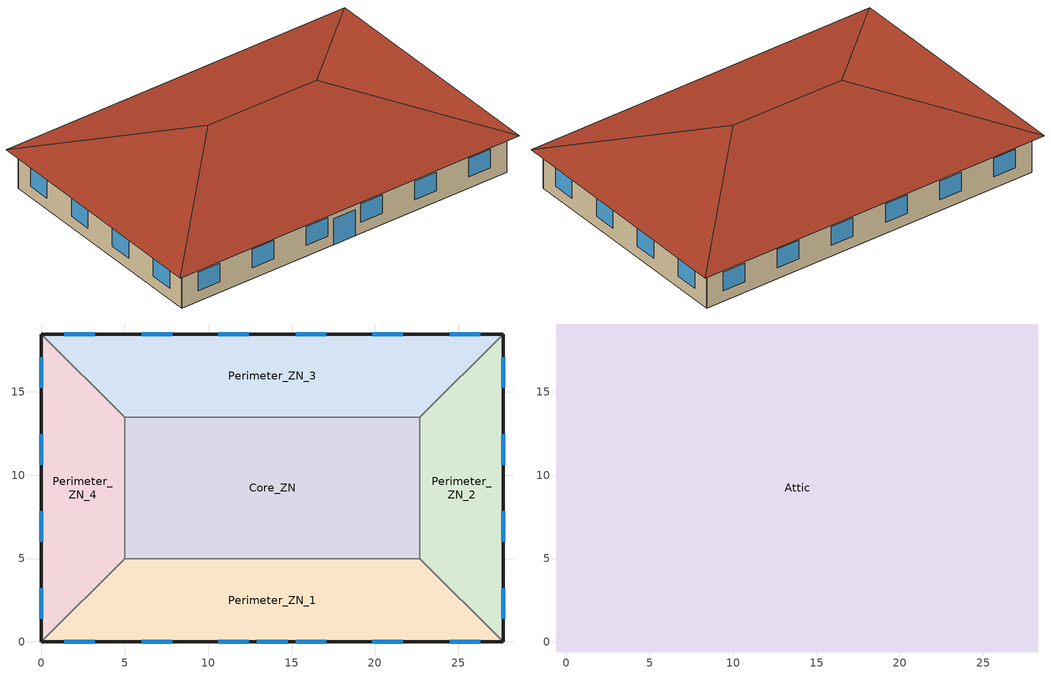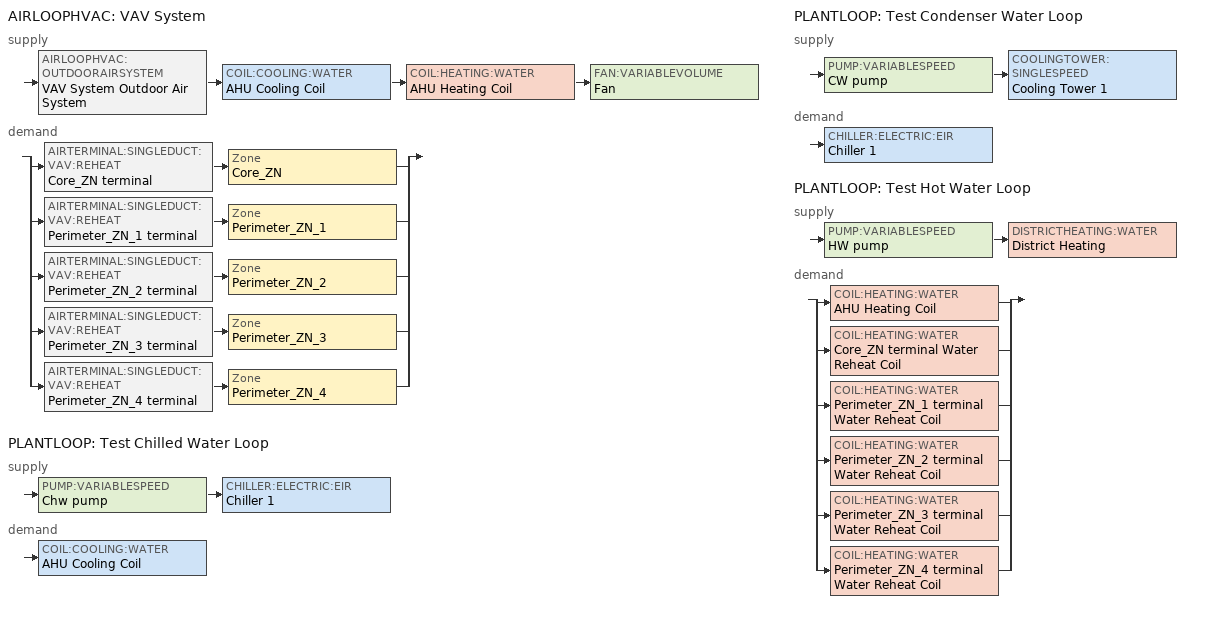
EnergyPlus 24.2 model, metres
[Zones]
Core_ZN
 floor ground (ext-slab): 5,13.46 22.69,13.46 22.69,5 5,5 z0
 wall to Perimeter_ZN_2 (int-walls): 22.69,5 22.69,13.46 z0:3.05
 wall to Perimeter_ZN_3 (int-walls): 22.69,13.46 5,13.46 z0:3.05
 wall to Perimeter_ZN_1 (int-walls): 5,5 22.69,5 z0:3.05
 wall to Perimeter_ZN_4 (int-walls): 5,13.46 5,5 z0:3.05
Perimeter_ZN_1
 floor ground (ext-slab): 27.69,0 0,0 5,5 22.69,5 z0
 wall outside (Mass Non-res Ext Wall): 0,0 27.69,0 z0:3.05
 wall to Perimeter_ZN_2 (int-walls): 27.69,0 22.69,5 z0:3.05
 wall to Perimeter_ZN_4 (int-walls): 5,5 0,0 z0:3.05
 window (Window Non-res Fixed): 1.39,0 3.22,0 / 6.01,0 7.84,0 / 10.62,0 12.45,0 / 15.24,0 17.07,0 / 19.85,0 21.68,0 / 24.47,0 26.3,0 z0.9:2.42; 12.93,0 14.76,0 z0:2.13
Perimeter_ZN_2
 floor ground (ext-slab): 22.69,13.46 27.69,18.46 27.69,0 22.69,5 z0
 wall outside (Mass Non-res Ext Wall): 27.69,0 27.69,18.46 z0:3.05
 wall to Perimeter_ZN_3 (int-walls): 27.69,18.46 22.69,13.46 z0:3.05
 window (Window Non-res Fixed): 27.69,1.39 27.69,3.22 / 27.69,6.01 27.69,7.84 / 27.69,10.62 27.69,12.45 / 27.69,15.24 27.69,17.07 z0.9:2.42
Perimeter_ZN_3
 floor ground (ext-slab): 5,13.46 0,18.46 27.69,18.46 22.69,13.46 z0
 wall outside (Mass Non-res Ext Wall): 27.69,18.46 0,18.46 z0:3.05
 wall to Perimeter_ZN_4 (int-walls): 0,18.46 5,13.46 z0:3.05
 window (Window Non-res Fixed): 26.3,18.46 24.47,18.46 / 21.68,18.46 19.85,18.46 / 17.07,18.46 15.24,18.46 / 12.45,18.46 10.62,18.46 / 7.84,18.46 6.01,18.46 / 3.22,18.46 1.39,18.46 z0.9:2.42
Perimeter_ZN_4
 floor ground (ext-slab): 5,5 0,0 0,18.46 5,13.46 z0
 wall outside (Mass Non-res Ext Wall): 0,18.46 0,0 z0:3.05
 window (Window Non-res Fixed): 0,17.07 0,15.24 / 0,12.45 0,10.62 / 0,7.84 0,6.01 / 0,3.22 0,1.39 z0.9:2.42
Attic
 floor outside (Attic Non-res Floor): 28.29,19.06 28.29,-0.6 27.69,0 27.69,18.46 z3.05; -0.6,19.06 28.29,19.06 27.69,18.46 0,18.46 z3.05; 0,0 27.69,0 28.29,-0.6 -0.6,-0.6 z3.05; -0.6,19.06 0,18.46 0,0 -0.6,-0.6 z3.05
 floor to Core_ZN (Attic Non-res Floor): 5,13.46 22.69,13.46 22.69,5 5,5 z3.05
 floor to Perimeter_ZN_2 (Attic Non-res Floor): 22.69,5 22.69,13.46 27.69,18.46 27.69,0 z3.05
 floor to Perimeter_ZN_3 (Attic Non-res Floor): 0,18.46 27.69,18.46 22.69,13.46 5,13.46 z3.05
 floor to Perimeter_ZN_1 (Attic Non-res Floor): 0,0 5,5 22.69,5 27.69,0 z3.05
 floor to Perimeter_ZN_4 (Attic Non-res Floor): 5,13.46 5,5 0,0 0,18.46 z3.05
 roof outside (Attic Non-res Roof): 28.29,-0.6,3.05 28.29,19.06,3.05 18.46,9.23,6.33; 28.29,19.06,3.05 -0.6,19.06,3.05 9.23,9.23,6.33 18.46,9.23,6.33; -0.6,-0.6,3.05 28.29,-0.6,3.05 18.46,9.23,6.33 9.23,9.23,6.33; -0.6,19.06,3.05 -0.6,-0.6,3.05 9.23,9.23,6.33
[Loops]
AIRLOOPHVAC 'VAV System'
 supply: AIRLOOPHVAC:OUTDOORAIRSYSTEM 'VAV System Outdoor Air System' > COIL:COOLING:WATER 'AHU Cooling Coil' > COIL:HEATING:WATER 'AHU Heating Coil' > FAN:VARIABLEVOLUME 'Fan'
 demand: split
  | AIRTERMINAL:SINGLEDUCT:VAV:REHEAT 'Core_ZN terminal' > Zone 'Core_ZN'
  | AIRTERMINAL:SINGLEDUCT:VAV:REHEAT 'Perimeter_ZN_1 terminal' > Zone 'Perimeter_ZN_1'
  | AIRTERMINAL:SINGLEDUCT:VAV:REHEAT 'Perimeter_ZN_2 terminal' > Zone 'Perimeter_ZN_2'
  | AIRTERMINAL:SINGLEDUCT:VAV:REHEAT 'Perimeter_ZN_3 terminal' > Zone 'Perimeter_ZN_3'
  | AIRTERMINAL:SINGLEDUCT:VAV:REHEAT 'Perimeter_ZN_4 terminal' > Zone 'Perimeter_ZN_4'
PLANTLOOP 'Test Chilled Water Loop'
 supply: PUMP:VARIABLESPEED 'Chw pump' > CHILLER:ELECTRIC:EIR 'Chiller 1'
 demand: COIL:COOLING:WATER 'AHU Cooling Coil'
PLANTLOOP 'Test Condenser Water Loop'
 supply: PUMP:VARIABLESPEED 'CW pump' > COOLINGTOWER:SINGLESPEED 'Cooling Tower 1'
 demand: CHILLER:ELECTRIC:EIR 'Chiller 1'
PLANTLOOP 'Test Hot Water Loop'
 supply: PUMP:VARIABLESPEED 'HW pump' > DISTRICTHEATING:WATER 'District Heating'
 demand: split
  | COIL:HEATING:WATER 'AHU Heating Coil'
  | COIL:HEATING:WATER 'Core_ZN terminal Water Reheat Coil'
  | COIL:HEATING:WATER 'Perimeter_ZN_1 terminal Water Reheat Coil'
  | COIL:HEATING:WATER 'Perimeter_ZN_2 terminal Water Reheat Coil'
  | COIL:HEATING:WATER 'Perimeter_ZN_3 terminal Water Reheat Coil'
  | COIL:HEATING:WATER 'Perimeter_ZN_4 terminal Water Reheat Coil'
[Building]
Ref Bldg Small Office New2004_v1.3_5.0: North Axis=0; Terrain=City; Loads Convergence Tolerance Value=0.04; Temperature Convergence Tolerance Value=0.2; Solar Distribution=FullInteriorAndExterior; Maximum Number of Warmup Days=25; Minimum Number of Warmup Days=6
[Site:Location]
USA IL-CHICAGO-OHARE: Latitude=41.77; Longitude=-87.75; Time Zone=-6; Elevation=190
[SizingPeriod:DesignDay] Day of Month=21; Humidity Condition Type=Wetbulb; Barometric Pressure=99063; Rain Indicator=No; Snow Indicator=No; Daylight Saving Time Indicator=No; Solar Model Indicator=ASHRAEClearSky
Name | Month | Day Type | Maximum DryBulb Temperature | Daily DryBulb Temperature Range | Wetbulb or DewPoint at Maximum DryBulb | Wind Speed | Wind Direction | Sky Clearness
CHICAGO Ann Htg 99.6% Condns DB | 1 | WinterDesignDay | -20.6 | 0 | -20.6 | 4.9 | 270 | 0
CHICAGO Ann Clg .4% Condns WB=>MDB | 7 | SummerDesignDay | 31.2 | 10.7 | 25.5 | 5.3 | 230 | 1
[Site:GroundTemperature:BuildingSurface]
19.527, 19.502, 19.536, 19.598, 20.002, 21.64, 22.225, 22.375, 21.449, 20.121, 19.802, 19.633
[Site:WaterMainsTemperature]
Calculation Method=CORRELATION; Annual Average Outdoor Air Temperature=9.69; Maximum Difference In Monthly Average Outdoor Air Temperatures=28.1
[Material] Thermal Absorptance=0.9
Name | Roughness | Thickness | Conductivity | Density | Specific Heat | Solar Absorptance | Visible Absorptance
Mass NonRes Wall Insulation | MediumRough | 0.0495495 | 0.049 | 265 | 836.8 | 0.7 | 0.7
AtticFloor NonRes Insulation | MediumRough | 0.236805 | 0.049 | 265 | 836.8 | 0.7 | 0.7
Std Wood 6inch | MediumSmooth | 0.15 | 0.12 | 540 | 1210 | 0.7 | 0.7
1/2IN Gypsum | Smooth | 0.0127 | 0.16 | 784.9 | 830 | 0.92 | 0.92
1IN Stucco | Smooth | 0.0253 | 0.6918 | 1858 | 837 | 0.92 | 0.92
8IN CONCRETE HW | Rough | 0.2032 | 1.311 | 2240 | 836.8 | 0.7 | 0.7
HW CONCRETE | Rough | 0.1016 | 1.311 | 2240 | 836.8 | 0.7 | 0.7
Roof Membrane | VeryRough | 0.0095 | 0.16 | 1121.29 | 1460 | 0.7 | 0.7
Metal Decking | MediumSmooth | 0.0015 | 45.006 | 7680 | 418.4 | 0.7 | 0.3
[Material:NoMass]
CP02 CARPET PAD: Roughness=VeryRough; Thermal Resistance=0.2165; Thermal Absorptance=0.9; Solar Absorptance=0.7; Visible Absorptance=0.8
[WindowMaterial:SimpleGlazingSystem]
NonRes Fixed Assembly Window: UFactor=3.23646; Solar Heat Gain Coefficient=0.39
[Construction]
Mass Non-res Ext Wall: 1IN Stucco, 8IN Concrete HW, Mass NonRes Wall Insulation, 1/2IN Gypsum
Attic Non-res Floor: 1/2IN Gypsum, AtticFloor NonRes Insulation, 1/2IN Gypsum
Attic Non-res Roof: Roof Membrane, Metal Decking
ext-slab: HW CONCRETE, CP02 CARPET PAD
int-walls: 1/2IN Gypsum, 1/2IN Gypsum
Window Non-res Fixed: NonRes Fixed Assembly Window
InteriorFurnishings: Std Wood 6inch
[Zone] Type=1; Multiplier=1; Floor Area=autocalculate
Name | Part of Total Floor Area
Attic | No
Core_ZN; Perimeter_ZN_1; Perimeter_ZN_2; Perimeter_ZN_3; Perimeter_ZN_4 | Yes
[InternalMass] Construction=InteriorFurnishings
Name | Zone or ZoneList | Surface Area
Core_ZN Internal Mass | Core_ZN | 299.3148
Perimeter_ZN_1 Internal Mass | Perimeter_ZN_1 | 226.9
Perimeter_ZN_2 Internal Mass | Perimeter_ZN_2 | 134.6
Perimeter_ZN_3 Internal Mass | Perimeter_ZN_3 | 226.9
Perimeter_ZN_4 Internal Mass | Perimeter_ZN_4 | 134.6
[People] Number of People Schedule=BLDG_OCC_SCH; Number of People Calculation Method=Area/Person; Floor Area per Person=18.58; Fraction Radiant=0.3; Sensible Heat Fraction=AUTOCALCULATE; Activity Level Schedule=ACTIVITY_SCH; Enable ASHRAE 55 Comfort Warnings=No; Mean Radiant Temperature Calculation Type=EnclosureAveraged; Work Efficiency Schedule=WORK_EFF_SCH; Clothing Insulation Calculation Method=ClothingInsulationSchedule; Clothing Insulation Schedule=CLOTHING_SCH; Air Velocity Schedule=AIR_VELO_SCH; Thermal Comfort Model 1 Type=FANGER
Name | Zone or ZoneList or Space or SpaceList
Core_ZN People | Core_ZN
Perimeter_ZN_1 People | Perimeter_ZN_1
Perimeter_ZN_2 People | Perimeter_ZN_2
Perimeter_ZN_3 People | Perimeter_ZN_3
Perimeter_ZN_4 People | Perimeter_ZN_4
[Lights] Schedule=BLDG_LIGHT_SCH; Design Level Calculation Method=Watts/Area; Watts per Floor Area=10.76; Return Air Fraction=0; Fraction Radiant=0.7; Fraction Visible=0.2; Fraction Replaceable=1; EndUse Subcategory=General; Return Air Fraction Calculated from Plenum Temperature=No
Name | Zone or ZoneList or Space or SpaceList
Core_ZN_Lights | Core_ZN
Perimeter_ZN_1_Lights | Perimeter_ZN_1
Perimeter_ZN_2_Lights | Perimeter_ZN_2
Perimeter_ZN_3_Lights | Perimeter_ZN_3
Perimeter_ZN_4_Lights | Perimeter_ZN_4
[ElectricEquipment] Schedule=BLDG_EQUIP_SCH; Design Level Calculation Method=Watts/Area; Watts per Floor Area=10.76; Fraction Latent=0; Fraction Radiant=0.5; Fraction Lost=0; EndUse Subcategory=MiscPlug
Name | Zone or ZoneList or Space or SpaceList
Core_ZN_MiscPlug_Equip | Core_ZN
Perimeter_ZN_1_MiscPlug_Equip | Perimeter_ZN_1
Perimeter_ZN_2_MiscPlug_Equip | Perimeter_ZN_2
Perimeter_ZN_3_MiscPlug_Equip | Perimeter_ZN_3
Perimeter_ZN_4_MiscPlug_Equip | Perimeter_ZN_4
[ZoneInfiltration:DesignFlowRate] Constant Term Coefficient=1; Temperature Term Coefficient=0; Velocity Term Coefficient=0; Velocity Squared Term Coefficient=0
Name | Zone or ZoneList or Space or SpaceList | Schedule | Design Flow Rate Calculation Method | Air Changes per Hour | Flow Rate per Exterior Surface Area
Core_ZN_Infiltration | Core_ZN | INFIL_QUARTER_ON_SCH | AirChanges/Hour | 0.36
Perimeter_ZN_1_Infiltration | Perimeter_ZN_1 | INFIL_QUARTER_ON_SCH | Flow/ExteriorArea |  | 0.000302
Perimeter_ZN_2_Infiltration | Perimeter_ZN_2 | INFIL_QUARTER_ON_SCH | Flow/ExteriorArea |  | 0.000302
Perimeter_ZN_3_Infiltration | Perimeter_ZN_3 | INFIL_QUARTER_ON_SCH | Flow/ExteriorArea |  | 0.000302
Perimeter_ZN_4_Infiltration | Perimeter_ZN_4 | INFIL_QUARTER_ON_SCH | Flow/ExteriorArea |  | 0.000302
Attic_Infiltration | Attic | ALWAYS_ON | AirChanges/Hour | 1
[Exterior:Lights]
Exterior Facade Lighting: Schedule=ALWAYS_ON; Design Level=2303; Control Option=AstronomicalClock; EndUse Subcategory=Exterior Facade Lighting
[DesignSpecification:OutdoorAir] Outdoor Air Method=Flow/Person; Outdoor Air Flow per Person=0.01
SZ DSOA Core_ZN; SZ DSOA Perimeter_ZN_1; SZ DSOA Perimeter_ZN_2; SZ DSOA Perimeter_ZN_3; SZ DSOA Perimeter_ZN_4
[Sizing:Zone] Zone Cooling Design Supply Air Temperature Input Method=SupplyAirTemperature; Zone Heating Design Supply Air Temperature Input Method=SupplyAirTemperature; Zone Heating Design Supply Air Temperature=40; Zone Cooling Design Supply Air Humidity Ratio=0.0085; Zone Heating Design Supply Air Humidity Ratio=0.008; Cooling Design Air Flow Method=DesignDay; Heating Design Air Flow Method=DesignDay; Account for Dedicated Outdoor Air System=No; Dedicated Outdoor Air System Control Strategy=NeutralSupplyAir; Dedicated Outdoor Air Low Setpoint Temperature for Design=autosize; Dedicated Outdoor Air High Setpoint Temperature for Design=autosize
Name | Zone Cooling Design Supply Air Temperature | Design Specification Outdoor Air Object
Core_ZN | 14 | SZ DSOA Core_ZN
Perimeter_ZN_1 | 13.9 | SZ DSOA Perimeter_ZN_1
Perimeter_ZN_2 | 14 | SZ DSOA Perimeter_ZN_2
Perimeter_ZN_3 | 13.9 | SZ DSOA Perimeter_ZN_3
Perimeter_ZN_4 | 14 | SZ DSOA Perimeter_ZN_4
[SIZING:SYSTEM]
VAV System: Type of Load to Size On=Total; Design Outdoor Air Flow Rate=Autosize; Central Heating Maximum System Air Flow Ratio=Autosize; Preheat Design Temperature=7; Preheat Design Humidity Ratio=0.008; Precool Design Temperature=12.8; Precool Design Humidity Ratio=0.008; Central Cooling Design Supply Air Temperature=12.8; Central Heating Design Supply Air Temperature=12.8; Type of Zone Sum to Use=NonCoincident; 100 Outdoor Air in Cooling=No; 100 Outdoor Air in Heating=No; Central Cooling Design Supply Air Humidity Ratio=0.0085; Central Heating Design Supply Air Humidity Ratio=0.008; Cooling Supply Air Flow Rate Method=DesignDay; Cooling Supply Air Flow Rate=0; Cooling Supply Air Flow Rate Per Floor Area=0.00996765; Cooling Fraction of Autosized Cooling Supply Air Flow Rate=1; Cooling Supply Air Flow Rate Per Unit Cooling Capacity=3.94755e-05; Heating Supply Air Flow Rate Method=DesignDay; Heating Supply Air Flow Rate=0; Heating Supply Air Flow Rate Per Floor Area=0.00996765; Heating Fraction of Autosized Heating Supply Air Flow Rate=1; Heating Fraction of Autosized Cooling Supply Air Flow Rate=1; Heating Supply Air Flow Rate Per Unit Heating Capacity=3.15882e-05; System Outdoor Air Method=ZoneSum; Zone Maximum Outdoor Air Fraction=1; Cooling Design Capacity Method=CoolingDesignCapacity; Cooling Design Capacity=Autosize; Cooling Design Capacity Per Floor Area=234.7; Fraction of Autosized Cooling Design Capacity=1; Heating Design Capacity Method=HeatingDesignCapacity; Heating Design Capacity=Autosize; Heating Design Capacity Per Floor Area=157; Fraction of Autosized Heating Design Capacity=1; Central Cooling Capacity Control Method=OnOff; Occupant Diversity=autosize
[SIZING:PLANT] Sizing Option=NonCoincident; Zone Timesteps in Averaging Window=1; Coincident Sizing Factor Mode=None
Name | Loop Type | Design Loop Exit Temperature | Loop Design Temperature Difference
Test Chilled Water Loop | Cooling | 7 | 6
Test Condenser Water Loop | Condenser | 30 | 15
Test Hot Water Loop | Heating | 50 | 50
[ZoneControl:Thermostat] Control Type Schedule=Dual Zone Control Type Sched
Name | Zone or ZoneList | Control 1
Core_ZN Thermostat | Core_ZN | Core_ZN DualSPSched
Perimeter_ZN_1 Thermostat | Perimeter_ZN_1 | Perimeter_ZN_1 DualSPSched
Perimeter_ZN_2 Thermostat | Perimeter_ZN_2 | Perimeter_ZN_2 DualSPSched
Perimeter_ZN_3 Thermostat | Perimeter_ZN_3 | Perimeter_ZN_3 DualSPSched
Perimeter_ZN_4 Thermostat | Perimeter_ZN_4 | Perimeter_ZN_4 DualSPSched
[ThermostatSetpoint:DualSetpoint] Heating Setpoint Temperature Schedule=HTGSETP_SCH; Cooling Setpoint Temperature Schedule=CLGSETP_SCH
Core_ZN DualSPSched; Perimeter_ZN_1 DualSPSched; Perimeter_ZN_2 DualSPSched; Perimeter_ZN_3 DualSPSched; Perimeter_ZN_4 DualSPSched
[AIRTERMINAL:SINGLEDUCT:VAV:REHEAT] Availability Schedule=Always On Discrete hvac_library; Maximum Air Flow Rate=Autosize; Zone Minimum Air Flow Input Method=Constant; Constant Minimum Air Flow Fraction=0.3; Fixed Minimum Air Flow Rate=autosize; Maximum Hot Water or Steam Flow Rate=Autosize; Minimum Hot Water or Steam Flow Rate=0; Convergence Tolerance=0.001; Damper Heating Action=Normal; Maximum Flow per Zone Floor Area During Reheat=Autosize; Maximum Flow Fraction During Reheat=autosize; Maximum Reheat Air Temperature=35
Name | Reheat Coil
Core_ZN terminal | Core_ZN terminal Water Reheat Coil
Perimeter_ZN_1 terminal | Perimeter_ZN_1 terminal Water Reheat Coil
Perimeter_ZN_2 terminal | Perimeter_ZN_2 terminal Water Reheat Coil
Perimeter_ZN_3 terminal | Perimeter_ZN_3 terminal Water Reheat Coil
Perimeter_ZN_4 terminal | Perimeter_ZN_4 terminal Water Reheat Coil
[Zone equipment]
Core_ZN: Core_ZN terminal
Perimeter_ZN_1: Perimeter_ZN_1 terminal
Perimeter_ZN_2: Perimeter_ZN_2 terminal
Perimeter_ZN_3: Perimeter_ZN_3 terminal
Perimeter_ZN_4: Perimeter_ZN_4 terminal
[FAN:VARIABLEVOLUME]
Fan: Availability Schedule=Always On Discrete hvac_library; Fan Total Efficiency=0.6; Pressure Rise=500; Maximum Flow Rate=AutoSize; Fan Power Minimum Flow Rate Input Method=FixedFlowRate; Fan Power Minimum Flow Fraction=0; Fan Power Minimum Air Flow Rate=0; Motor Efficiency=0.93; Motor In Airstream Fraction=1; Fan Power Coefficient 1=0.0013; Fan Power Coefficient 2=0.147; Fan Power Coefficient 3=0.9506; Fan Power Coefficient 4=-0.0998; Fan Power Coefficient 5=0; EndUse Subcategory=General
[COIL:COOLING:WATER]
AHU Cooling Coil: Availability Schedule=Always On Discrete hvac_library; Design Water Flow Rate=Autosize; Design Air Flow Rate=Autosize; Design Inlet Water Temperature=Autosize; Design Inlet Air Temperature=Autosize; Design Outlet Air Temperature=Autosize; Design Inlet Air Humidity Ratio=Autosize; Design Outlet Air Humidity Ratio=Autosize; Type of Analysis=SimpleAnalysis; Heat Exchanger Configuration=CrossFlow
[COIL:HEATING:WATER] Availability Schedule=Always On Discrete hvac_library; UFactor Times Area Value=Autosize; Maximum Water Flow Rate=Autosize; Performance Input Method=UFactorTimesAreaAndDesignWaterFlowRate; Rated Capacity=Autosize; Rated Inlet Water Temperature=60; Rated Inlet Air Temperature=16.6; Rated Outlet Water Temperature=40; Rated Outlet Air Temperature=32.2; Rated Ratio for Air and Water Convection=0.5; Design Water Temperature Difference=20
AHU Heating Coil; Core_ZN terminal Water Reheat Coil; Perimeter_ZN_1 terminal Water Reheat Coil; Perimeter_ZN_2 terminal Water Reheat Coil; Perimeter_ZN_3 terminal Water Reheat Coil; Perimeter_ZN_4 terminal Water Reheat Coil
[CONTROLLER:WATERCOIL] Control Variable=Temperature; Actuator Variable=Flow; Controller Convergence Tolerance=autosize; Maximum Actuated Flow=autosize; Minimum Actuated Flow=0
Name | Action
AHU Cooling Coil Controller | Reverse
AHU Heating Coil Controller | Normal
[CONTROLLER:OUTDOORAIR]
VAV System Outdoor Air System Controller: Minimum Outdoor Air Flow Rate=0; Maximum Outdoor Air Flow Rate=Autosize; Economizer Control Type=NoEconomizer; Economizer Control Action Type=ModulateFlow; Economizer Maximum Limit DryBulb Temperature=28; Economizer Maximum Limit Enthalpy=64000; Economizer Minimum Limit DryBulb Temperature=-100; Lockout Type=NoLockout; Minimum Limit Type=FixedMinimum; High Humidity Control=No; High Humidity Outdoor Air Flow Ratio=1; Control High Indoor Humidity Based on Outdoor Humidity Ratio=Yes; Heat Recovery Bypass Control Type=BypassWhenWithinEconomizerLimits; Economizer Operation Staging=InterlockedWithMechanicalCooling
[AIRLOOPHVAC]
VAV System: Design Supply Air Flow Rate=AutoSize; Design Return Air Flow Fraction of Supply Air Flow=1
[PUMP:VARIABLESPEED] Design Maximum Flow Rate=Autosize; Design Pump Head=179352; Design Power Consumption=Autosize; Motor Efficiency=0.9; Fraction of Motor Inefficiencies to Fluid Stream=0; Coefficient 1 of the Part Load Performance Curve=0.103; Coefficient 2 of the Part Load Performance Curve=-0.04; Coefficient 3 of the Part Load Performance Curve=0.767; Coefficient 4 of the Part Load Performance Curve=0.1679; Design Minimum Flow Rate=0; Pump Control Type=Intermittent; Skin Loss Radiative Fraction=0.5; Design Power Sizing Method=PowerPerFlowPerPressure; Design Electric Power per Unit Flow Rate=348701.1; Design Shaft Power per Unit Flow Rate per Unit Head=1.28205; Design Minimum Flow Rate Fraction=0; EndUse Subcategory=General
Chw pump; CW pump; HW pump
[CHILLER:ELECTRIC:EIR]
Chiller 1: Reference Capacity=Autosize; Reference COP=5.5; Reference Leaving Chilled Water Temperature=6; Reference Entering Condenser Fluid Temperature=29; Reference Chilled Water Flow Rate=Autosize; Reference Condenser Fluid Flow Rate=Autosize; Cooling Capacity Function of Temperature Curve=Chiller 1 CoolingCapTempCurve_ASHRAE90.1; Electric Input to Cooling Output Ratio Function of Temperature Curve=Chiller 1 CoolingEIRRatioTempCurve_ASHRAE90.1; Electric Input to Cooling Output Ratio Function of Part Load Ratio Curve=Chiller 1 CoolingEIRRatioPLRCurve_ASHRAE90.1; Minimum Part Load Ratio=0.1; Maximum Part Load Ratio=1; Optimum Part Load Ratio=1; Minimum Unloading Ratio=0.2; Condenser Type=WaterCooled; Condenser Fan Power Ratio=0; Fraction of Compressor Electric Consumption Rejected by Condenser=1; Leaving Chilled Water Lower Temperature Limit=2; Chiller Flow Mode=NotModulated; Design Heat Recovery Water Flow Rate=0; Sizing Factor=1; Basin Heater Capacity=0; Basin Heater Setpoint Temperature=10; Condenser Heat Recovery Relative Capacity Fraction=1; EndUse Subcategory=General; Condenser Flow Control=ConstantFlow; Thermosiphon Minimum Temperature Difference=0
[DISTRICTHEATING:WATER]
District Heating: Nominal Capacity=Autosize
[COOLINGTOWER:SINGLESPEED]
Cooling Tower 1: Design Water Flow Rate=Autosize; Design Air Flow Rate=Autosize; Design Fan Power=Autosize; Design UFactor Times Area Value=Autosize; Free Convection Regime Air Flow Rate=Autosize; Free Convection Regime Air Flow Rate Sizing Factor=0.1; Free Convection Regime UFactor Times Area Value=Autosize; Free Convection UFactor Times Area Value Sizing Factor=0.1; Performance Input Method=UFactorTimesAreaAndDesignWaterFlowRate; Heat Rejection Capacity and Nominal Capacity Sizing Ratio=1.25; Free Convection Capacity=0; Free Convection Nominal Capacity Sizing Factor=0.1; Design Inlet Air DryBulb Temperature=35; Design Inlet Air WetBulb Temperature=25.6; Design Approach Temperature=Autosize; Design Range Temperature=Autosize; Basin Heater Capacity=0; Basin Heater Setpoint Temperature=2; Evaporation Loss Mode=LossFactor; Evaporation Loss Factor=0.2; Drift Loss Percent=0.008; Blowdown Calculation Mode=ConcentrationRatio; Blowdown Concentration Ratio=3; Capacity Control=FanCycling; Number of Cells=1; Cell Control=MinimalCell; Cell Minimum Water Flow Rate Fraction=0.33; Cell Maximum Water Flow Rate Fraction=2.5; Sizing Factor=1; EndUse Subcategory=General
[PLANTLOOP] Fluid Type=Water; Maximum Loop Temperature=100; Minimum Loop Temperature=0; Maximum Loop Flow Rate=Autosize; Minimum Loop Flow Rate=0; Plant Loop Volume=Autocalculate; Load Distribution Scheme=Optimal; Plant Loop Demand Calculation Scheme=SingleSetpoint; Common Pipe Simulation=None; Pressure Simulation Type=None; Loop Circulation Time=2
Name | Plant Equipment Operation Scheme
Test Chilled Water Loop | Test Chilled Water Loop Operation Schemes
Test Condenser Water Loop | Test Condenser Water Loop Operation Schemes
Test Hot Water Loop | Test Hot Water Loop Operation Schemes
[PLANTEQUIPMENTLIST]
Test Chilled Water Loop Equipment List: Chiller 1
Test Condenser Water Loop Equipment List: Cooling Tower 1
Test Hot Water Loop Equipment List: District Heating
[PLANTEQUIPMENTOPERATION:COOLINGLOAD] Load Range 1 Lower Limit=0; Load Range 1 Upper Limit=1000000000
Name | Range 1 Equipment List
Test Chilled Water Loop Cooling Operation Scheme | Test Chilled Water Loop Equipment List
Test Condenser Water Loop Cooling Operation Scheme | Test Condenser Water Loop Equipment List
[PLANTEQUIPMENTOPERATION:HEATINGLOAD]
Test Hot Water Loop Heating Operation Scheme: Load Range 1 Lower Limit=0; Load Range 1 Upper Limit=1000000000; Range 1 Equipment List=Test Hot Water Loop Equipment List
[PLANTEQUIPMENTOPERATIONSCHEMES] Control Scheme 1 Schedule=Always On Discrete
Name | Control Scheme 1
Test Chilled Water Loop Operation Schemes | Test Chilled Water Loop Cooling Operation Scheme
Test Condenser Water Loop Operation Schemes | Test Condenser Water Loop Cooling Operation Scheme
Test Hot Water Loop Operation Schemes | Test Hot Water Loop Heating Operation Scheme
[AVAILABILITYMANAGER:SCHEDULED]
VAV System Availability Manager: Schedule=Always On Discrete
[SETPOINTMANAGER:SCHEDULED] Control Variable=Temperature
Name | Schedule | Setpoint Node or NodeList
AHU Setpoint Manager | AHU Setpoint Manager | VAV System Supply Outlet Node
Chilled Water Temperature | Chilled Water Temperature | Test Chilled Water Loop Supply Outlet
Hot Water Temperature | Hot Water Temperature | Test Hot Water Loop Supply Outlet
[SETPOINTMANAGER:MIXEDAIR] Control Variable=Temperature
Name | Setpoint Node or NodeList
VAV System Outdoor Air System Controller mixed_air SPM | VAV System Outdoor Air System Controller mixed_air
AHU Cooling Coil_air_outlet SPM | AHU Cooling Coil_air_outlet
Fan air inlet SPM | Fan air inlet
[SETPOINTMANAGER:FOLLOWOUTDOORAIRTEMPERATURE]
Condenser Water Temperature: Control Variable=Temperature; Reference Temperature Type=OutdoorAirWetBulb; Offset Temperature Difference=2.77778; Maximum Setpoint Temperature=32.2222; Minimum Setpoint Temperature=21.1111; Setpoint Node or NodeList=Test Condenser Water Loop Supply Outlet
[SCHEDULE:DAY:INTERVAL]
AHU Setpoint Manager Day Schedule: No, 24:00, 12.8
Chilled Water Temperature Day Schedule: No, 24:00, 7
Hot Water Temperature Day Schedule: No, 24:00, 60
[SCHEDULE:WEEK:DAILY]
AHU Setpoint Manager Week Schedule: AHU Setpoint Manager Day Schedule, AHU Setpoint Manager Day Schedule, AHU Setpoint Manager Day Schedule, AHU Setpoint Manager Day Schedule, AHU Setpoint Manager Day Schedule, AHU Setpoint Manager Day Schedule, AHU Setpoint Manager Day Schedule, AHU Setpoint Manager Day Schedule, AHU Setpoint Manager Day Schedule, AHU Setpoint Manager Day Schedule, AHU Setpoint Manager Day Schedule, AHU Setpoint Manager Day Schedule
Chilled Water Temperature Week Schedule: Chilled Water Temperature Day Schedule, Chilled Water Temperature Day Schedule, Chilled Water Temperature Day Schedule, Chilled Water Temperature Day Schedule, Chilled Water Temperature Day Schedule, Chilled Water Temperature Day Schedule, Chilled Water Temperature Day Schedule, Chilled Water Temperature Day Schedule, Chilled Water Temperature Day Schedule, Chilled Water Temperature Day Schedule, Chilled Water Temperature Day Schedule, Chilled Water Temperature Day Schedule
Hot Water Temperature Week Schedule: Hot Water Temperature Day Schedule, Hot Water Temperature Day Schedule, Hot Water Temperature Day Schedule, Hot Water Temperature Day Schedule, Hot Water Temperature Day Schedule, Hot Water Temperature Day Schedule, Hot Water Temperature Day Schedule, Hot Water Temperature Day Schedule, Hot Water Temperature Day Schedule, Hot Water Temperature Day Schedule, Hot Water Temperature Day Schedule, Hot Water Temperature Day Schedule
[SCHEDULE:YEAR]
AHU Setpoint Manager: AHU Setpoint Manager Week Schedule, 1, 1, 12, 31
Chilled Water Temperature: Chilled Water Temperature Week Schedule, 1, 1, 12, 31
Hot Water Temperature: Hot Water Temperature Week Schedule, 1, 1, 12, 31
[Schedule:Compact]
ALWAYS_ON: Through: 12/31, For: AllDays, Until: 24:00, 1
INFIL_QUARTER_ON_SCH: Through: 12/31, For: Weekdays SummerDesignDay, Until: 06:00, 1, Until: 22:00, 0.25, Until: 24:00, 1, For: Saturday WinterDesignDay, Until: 06:00, 1, Until: 18:00, 0.25, Until: 24:00, 1, For: Sunday Holidays AllOtherDays, Until: 24:00, 1
BLDG_OCC_SCH: Through: 12/31, For: SummerDesignDay, Until: 06:00, 0, Until: 22:00, 1, Until: 24:00, 0.05, For: Weekdays, Until: 06:00, 0, Until: 07:00, 0.1, Until: 08:00, 0.2, Until: 12:00, 0.95, Until: 13:00, 0.5, Until: 17:00, 0.95, Until: 18:00, 0.3, Until: 20:00, 0.1, Until: 24:00, 0.05, For: Saturday, Until: 06:00, 0, Until: 08:00, 0.1, Until: 12:00, 0.3, Until: 17:00, 0.1, Until: 24:00, 0, For: AllOtherDays, Until: 24:00, 0
BLDG_LIGHT_SCH: Through: 12/31, For: Weekdays, Until: 05:00, 0.05, Until: 07:00, 0.1, Until: 08:00, 0.3, Until: 17:00, 0.9, Until: 18:00, 0.5, Until: 20:00, 0.3, Until: 22:00, 0.2, Until: 23:00, 0.1, Until: 24:00, 0.05, For: Saturday, Until: 06:00, 0.05, Until: 08:00, 0.1, Until: 12:00, 0.3, Until: 17:00, 0.15, Until: 24:00, 0.05, For: SummerDesignDay, Until: 24:00, 1, For: WinterDesignDay, Until: 24:00, 0, For: AllOtherDays, Until: 24:00, 0.05
BLDG_EQUIP_SCH: Through: 12/31, For: Weekdays, Until: 08:00, 0.4, Until: 12:00, 0.9, Until: 13:00, 0.8, Until: 17:00, 0.9, Until: 18:00, 0.5, Until: 24:00, 0.4, For: Saturday, Until: 06:00, 0.3, Until: 08:00, 0.4, Until: 12:00, 0.5, Until: 17:00, 0.35, Until: 24:00, 0.3, For: SummerDesignDay, Until: 24:00, 1, For: WinterDesignDay, Until: 24:00, 0, For: AllOtherDays, Until: 24:00, 0.3
ACTIVITY_SCH: Through: 12/31, For: AllDays, Until: 24:00, 120
WORK_EFF_SCH: Through: 12/31, For: AllDays, Until: 24:00, 0
AIR_VELO_SCH: Through: 12/31, For: AllDays, Until: 24:00, 0.2
CLOTHING_SCH: Through: 04/30, For: AllDays, Until: 24:00, 1, Through: 09/30, For: AllDays, Until: 24:00, 0.5, Through: 12/31, For: AllDays, Until: 24:00, 1
CLGSETP_SCH: Through: 12/31, For: Weekdays SummerDesignDay, Until: 06:00, 26.7, Until: 22:00, 24, Until: 24:00, 26.7, For: Saturday, Until: 06:00, 26.7, Until: 18:00, 24, Until: 24:00, 26.7, For: AllOtherDays, Until: 24:00, 26.7
HTGSETP_SCH: Through: 12/31, For: Weekdays, Until: 06:00, 15.6, Until: 22:00, 21, Until: 24:00, 15.6, For: Saturday, Until: 06:00, 15.6, Until: 18:00, 21, Until: 24:00, 15.6, For: WinterDesignDay, Until: 24:00, 21, For: AllOtherDays, Until: 24:00, 15.6
Dual Zone Control Type Sched: Through: 12/31, For: AllDays, Until: 24:00, 4
[SCHEDULE:COMPACT]
Always On Discrete; Always On Discrete hvac_library: Through: 12/31, For: AllDays, Until: 24:00, 1
[CURVE:QUADRATIC]
Chiller 1 CoolingEIRRatioPLRCurve_ASHRAE90.1: Coefficient1 Constant=0.222903; Coefficient2 x=0.313387; Coefficient3 x2=0.46371; Minimum Value of x=0; Maximum Value of x=1; Input Unit Type for X=Dimensionless; Output Unit Type=Dimensionless
[CURVE:BIQUADRATIC] Minimum Value of x=5; Maximum Value of x=10; Minimum Value of y=24; Maximum Value of y=35; Input Unit Type for X=Temperature; Input Unit Type for Y=Temperature; Output Unit Type=Dimensionless
Name | Coefficient1 Constant | Coefficient2 x | Coefficient3 x2 | Coefficient4 y | Coefficient5 y2 | Coefficient6 xy
Chiller 1 CoolingCapTempCurve_ASHRAE90.1 | 0.258 | 0.0389 | -0.000217 | 0.0469 | -0.000943 | -0.000343
Chiller 1 CoolingEIRRatioTempCurve_ASHRAE90.1 | 0.934 | -0.0582 | 0.0045 | 0.00243 | 0.000486 | -0.00122
